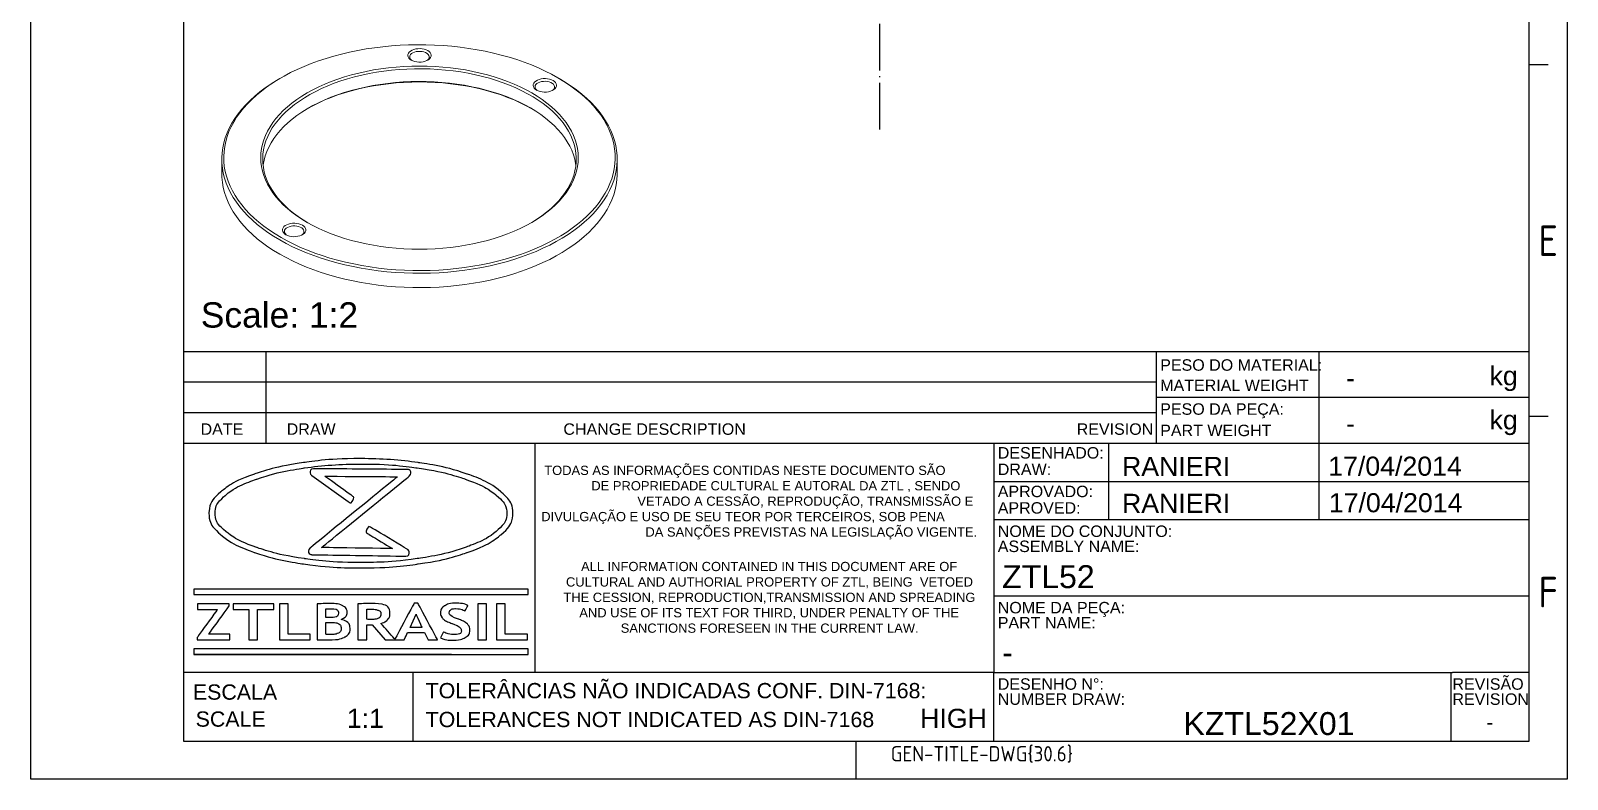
# Model space of a CAD drawing. Header units: millimetres. Extents: x 4337 to 4534, y 1258 to 1534.
# Drawn here: x 4336.6 to 4533.9, y 1258.1 to 1354.3 of the extents above; entities that cross this region are included whole.
import ezdxf
from ezdxf.enums import TextEntityAlignment as Align

# ---------------------------------------------------------------- set-up
doc = ezdxf.new("R2010")
doc.units = ezdxf.units.MM
doc.linetypes.add('ACAD_ISO02W100', pattern=[15, 12, -3])
doc.linetypes.add('ACAD_ISO04W100', pattern=[30, 24, -3, 0, -3])
doc.layers.add('AM_4', color=1, linetype='ACAD_ISO04W100', lineweight=25)
doc.layers.add('AM_8', color=40, linetype='ACAD_ISO02W100', lineweight=35)
doc.layers.add('Camada 1', color=7, linetype='Continuous')
doc.styles.add('ACISOTS', font='isocp.shx', dxfattribs={"height": 1})
doc.styles.get("Standard").update_dxf_attribs({"font": 'arial.ttf'})

msp = doc.modelspace()

# ---------------------------------------------------------------- linework, layer by layer
at = {"color": 135, "lineweight": 25}
for p, q in [((4336.627, 1258.121), (4336.627, 1533.846)), ((4533.853, 1533.846), (4533.853, 1258.121)), ((4531.4, 1349.866), (4528.947, 1349.866)), ((4531.4, 1304.729), (4528.947, 1304.729)), ((4442.599, 1258.121), (4442.599, 1263.027)), ((4533.853, 1258.121), (4336.627, 1258.121))]:
    msp.add_line(p, q, dxfattribs=at)
for p, q in [((4356.251, 1528.94), (4356.251, 1263.027)), ((4528.947, 1263.027), (4528.947, 1528.94)), ((4356.251, 1313.07), (4528.947, 1313.07)), ((4356.251, 1313.07), (4356.251, 1263.027)), ((4356.251, 1313.07), (4481.11, 1313.07)), ((4366.852, 1301.295), (4366.852, 1313.07)), ((4481.11, 1301.295), (4481.11, 1313.07)), ((4501.963, 1313.07), (4501.963, 1307.182)), ((4528.947, 1263.027), (4528.947, 1313.07)), ((4481.11, 1309.145), (4356.251, 1309.145)), ((4481.11, 1307.182), (4528.947, 1307.182)), ((4501.963, 1307.182), (4501.963, 1301.295)), ((4356.251, 1305.22), (4481.11, 1305.22)), ((4356.251, 1301.295), (4460.261, 1301.295)), ((4401.322, 1301.295), (4401.322, 1271.858)), ((4460.261, 1301.295), (4460.261, 1282.652)), ((4460.261, 1301.295), (4528.947, 1301.295)), ((4474.98, 1301.295), (4474.98, 1291.483)), ((4501.963, 1301.295), (4501.963, 1291.483)), ((4460.261, 1296.389), (4528.947, 1296.389)), ((4460.261, 1291.483), (4528.947, 1291.483)), ((4460.261, 1282.652), (4460.261, 1271.858)), ((4460.261, 1281.67), (4528.947, 1281.67)), ((4460.261, 1271.858), (4356.251, 1271.858)), ((4385.688, 1271.858), (4385.688, 1263.027)), ((4460.261, 1263.027), (4460.261, 1271.858)), ((4460.261, 1271.858), (4519.135, 1271.858)), ((4518.893, 1271.858), (4518.893, 1263.027)), ((4528.947, 1271.858), (4519.135, 1271.858)), ((4356.251, 1263.027), (4528.947, 1263.027)), ((4356.251, 1263.027), (4528.947, 1263.027))]:
    msp.add_line(p, q)
at = {"color": 7, "linetype": 'Continuous', "lineweight": 15}
for p, q in [((4368.757, 1348.22), (4368.58, 1348.118)), ((4404.471, 1348.118), (4404.295, 1348.22)), ((4361.151, 1337.761), (4361.151, 1335.924)), ((4411.901, 1335.924), (4411.901, 1337.761))]:
    msp.add_line(p, q, dxfattribs=at)
at = {"color": 7, "linetype": 'Continuous', "lineweight": 15, "flags": 128}
for points in [[(4368.76, 1327.709), (4369.563, 1327.265), (4370.399, 1326.843), (4371.267, 1326.442), (4372.165, 1326.064), (4373.091, 1325.708), (4374.043, 1325.377), (4375.02, 1325.071), (4376.019, 1324.79), (4377.039, 1324.534), (4378.078, 1324.305), (4379.133, 1324.103), (4380.202, 1323.928), (4381.284, 1323.78), (4382.376, 1323.66), (4383.476, 1323.568), (4384.582, 1323.504), (4385.692, 1323.469), (4386.804, 1323.462), (4387.915, 1323.483), (4389.023, 1323.533), (4390.126, 1323.611), (4391.223, 1323.717), (4392.31, 1323.85), (4393.386, 1324.012), (4394.448, 1324.201), (4395.495, 1324.417), (4396.524, 1324.659), (4397.534, 1324.927), (4398.522, 1325.221), (4399.487, 1325.54), (4400.427, 1325.883), (4401.339, 1326.25), (4402.222, 1326.64), (4403.074, 1327.051), (4403.894, 1327.485), (4404.68, 1327.938), (4405.431, 1328.412), (4406.144, 1328.904), (4406.82, 1329.414), (4407.455, 1329.94), (4408.049, 1330.483), (4408.602, 1331.04), (4409.111, 1331.61), (4409.575, 1332.193), (4409.995, 1332.787), (4410.369, 1333.392), (4410.696, 1334.005), (4410.976, 1334.626), (4411.208, 1335.254), (4411.391, 1335.887), (4411.526, 1336.524), (4411.612, 1337.163), (4411.649, 1337.805), (4411.637, 1338.446), (4411.575, 1339.087), (4411.465, 1339.726), (4411.306, 1340.361), (4411.098, 1340.991), (4410.842, 1341.616), (4410.538, 1342.233), (4410.188, 1342.842), (4409.791, 1343.442), (4409.349, 1344.03), (4408.862, 1344.607), (4408.331, 1345.171), (4407.757, 1345.721), (4407.142, 1346.255), (4406.487, 1346.774), (4405.792, 1347.275), (4405.06, 1347.758), (4404.292, 1348.221), (4403.488, 1348.665), (4402.652, 1349.088), (4401.784, 1349.489), (4400.886, 1349.867), (4399.96, 1350.222), (4399.008, 1350.553), (4398.031, 1350.859), (4397.032, 1351.141), (4396.012, 1351.396), (4394.974, 1351.625), (4393.919, 1351.827), (4392.849, 1352.003), (4391.768, 1352.15), (4390.676, 1352.27), (4389.575, 1352.362), (4388.469, 1352.426), (4387.359, 1352.462), (4386.248, 1352.469), (4385.137, 1352.447), (4384.028, 1352.398), (4382.925, 1352.32), (4381.829, 1352.214), (4380.741, 1352.08), (4379.666, 1351.918), (4378.603, 1351.73), (4377.556, 1351.514), (4376.527, 1351.272), (4375.517, 1351.003), (4374.529, 1350.709), (4373.564, 1350.391), (4372.625, 1350.047), (4371.713, 1349.681), (4370.829, 1349.291), (4369.977, 1348.879), (4369.157, 1348.446), (4368.371, 1347.992), (4367.62, 1347.519), (4366.907, 1347.026), (4366.232, 1346.517), (4365.596, 1345.99), (4365.002, 1345.448), (4364.45, 1344.891), (4363.941, 1344.32), (4363.476, 1343.737), (4363.056, 1343.143), (4362.682, 1342.539), (4362.355, 1341.925), (4362.076, 1341.304), (4361.844, 1340.677), (4361.66, 1340.044), (4361.525, 1339.407), (4361.439, 1338.767), (4361.402, 1338.126), (4361.415, 1337.484), (4361.476, 1336.843), (4361.586, 1336.205), (4361.746, 1335.57), (4361.954, 1334.939), (4362.209, 1334.315), (4362.513, 1333.697), (4362.864, 1333.088), (4363.26, 1332.489), (4363.703, 1331.9), (4364.19, 1331.323), (4364.721, 1330.759), (4365.294, 1330.21), (4365.909, 1329.675), (4366.565, 1329.157), (4367.259, 1328.656), (4367.991, 1328.173), (4368.76, 1327.709)], [(4385.465, 1350.486), (4385.288, 1350.609), (4385.153, 1350.749), (4385.066, 1350.9), (4385.027, 1351.059), (4385.04, 1351.218), (4385.103, 1351.374), (4385.215, 1351.52), (4385.372, 1351.652), (4385.567, 1351.765), (4385.796, 1351.855), (4386.049, 1351.92), (4386.318, 1351.956), (4386.595, 1351.964), (4386.869, 1351.941), (4387.132, 1351.891), (4387.373, 1351.813), (4387.586, 1351.711), (4387.763, 1351.588), (4387.898, 1351.448), (4387.986, 1351.297), (4388.024, 1351.138), (4388.011, 1350.979), (4387.948, 1350.823), (4387.836, 1350.677), (4387.68, 1350.545), (4387.484, 1350.432), (4387.256, 1350.342), (4387.002, 1350.277), (4386.733, 1350.241), (4386.456, 1350.233), (4386.182, 1350.256), (4385.92, 1350.306), (4385.678, 1350.384), (4385.465, 1350.486)], [(4387.49, 1350.435), (4387.603, 1350.528), (4387.708, 1350.661), (4387.766, 1350.803), (4387.772, 1350.949), (4387.727, 1351.093), (4387.634, 1351.228), (4387.494, 1351.35), (4387.316, 1351.454), (4387.104, 1351.534), (4386.87, 1351.588), (4386.621, 1351.614), (4386.368, 1351.61), (4386.121, 1351.577), (4385.892, 1351.516), (4385.688, 1351.43), (4385.518, 1351.321), (4385.39, 1351.196), (4385.308, 1351.057), (4385.276, 1350.913), (4385.295, 1350.767), (4385.365, 1350.627), (4385.482, 1350.497), (4385.561, 1350.435)], [(4372.118, 1329.648), (4371.429, 1330.066), (4370.776, 1330.503), (4370.16, 1330.958), (4369.584, 1331.43), (4369.049, 1331.918), (4368.557, 1332.421), (4368.107, 1332.936), (4367.702, 1333.464), (4367.342, 1334.003), (4367.028, 1334.551), (4366.761, 1335.107), (4366.542, 1335.671), (4366.371, 1336.239), (4366.249, 1336.812), (4366.175, 1337.388), (4366.151, 1337.965), (4366.175, 1338.542), (4366.249, 1339.118), (4366.371, 1339.691), (4366.542, 1340.26), (4366.761, 1340.823), (4367.028, 1341.38), (4367.342, 1341.928), (4367.702, 1342.466), (4368.107, 1342.994), (4368.557, 1343.51), (4369.049, 1344.012), (4369.584, 1344.5), (4370.16, 1344.972), (4370.776, 1345.427), (4371.429, 1345.864), (4372.118, 1346.282), (4372.843, 1346.68), (4373.6, 1347.058), (4374.388, 1347.413), (4375.206, 1347.745), (4376.051, 1348.054), (4376.921, 1348.339), (4377.814, 1348.598), (4378.728, 1348.832), (4379.662, 1349.04), (4380.611, 1349.221), (4381.575, 1349.375), (4382.551, 1349.501), (4383.536, 1349.6), (4384.529, 1349.671), (4385.526, 1349.713), (4386.526, 1349.727), (4387.525, 1349.713), (4388.523, 1349.671), (4389.515, 1349.6), (4390.501, 1349.501), (4391.476, 1349.375), (4392.44, 1349.221), (4393.39, 1349.04), (4394.323, 1348.832), (4395.237, 1348.598), (4396.13, 1348.339), (4397.001, 1348.054), (4397.845, 1347.745), (4398.663, 1347.413), (4399.451, 1347.058), (4400.209, 1346.68), (4400.933, 1346.282), (4401.623, 1345.864), (4402.276, 1345.427), (4402.891, 1344.972), (4403.467, 1344.5), (4404.002, 1344.012), (4404.495, 1343.51), (4404.944, 1342.994), (4405.35, 1342.466), (4405.71, 1341.928), (4406.023, 1341.38), (4406.29, 1340.823), (4406.509, 1340.26), (4406.68, 1339.691), (4406.803, 1339.118), (4406.876, 1338.542), (4406.901, 1337.965), (4406.876, 1337.388), (4406.803, 1336.812), (4406.68, 1336.239), (4406.509, 1335.671), (4406.29, 1335.107), (4406.023, 1334.551), (4405.71, 1334.003), (4405.35, 1333.464), (4404.944, 1332.936), (4404.495, 1332.421), (4404.002, 1331.918), (4403.467, 1331.43), (4402.891, 1330.958), (4402.276, 1330.503), (4401.623, 1330.066), (4400.933, 1329.648), (4400.209, 1329.25), (4399.451, 1328.873), (4398.663, 1328.518), (4397.845, 1328.185), (4397.001, 1327.876), (4396.13, 1327.592), (4395.237, 1327.332), (4394.323, 1327.098), (4393.39, 1326.891), (4392.44, 1326.709), (4391.476, 1326.555), (4390.501, 1326.429), (4389.515, 1326.33), (4388.523, 1326.26), (4387.525, 1326.217), (4386.526, 1326.203), (4385.526, 1326.217), (4384.529, 1326.26), (4383.536, 1326.33), (4382.551, 1326.429), (4381.575, 1326.555), (4380.611, 1326.709), (4379.662, 1326.891), (4378.728, 1327.098), (4377.814, 1327.332), (4376.921, 1327.592), (4376.051, 1327.876), (4375.206, 1328.185), (4374.388, 1328.518), (4373.6, 1328.873), (4372.843, 1329.25), (4372.118, 1329.648)], [(4400.846, 1329.598), (4400.931, 1329.648), (4401.608, 1330.069), (4402.249, 1330.509), (4402.851, 1330.967), (4403.413, 1331.442), (4403.934, 1331.931), (4404.412, 1332.436), (4404.846, 1332.953), (4405.236, 1333.482), (4405.579, 1334.021), (4405.876, 1334.569), (4406.126, 1335.126), (4406.328, 1335.689), (4406.481, 1336.257), (4406.586, 1336.828), (4406.641, 1337.402), (4406.647, 1337.977), (4406.604, 1338.551), (4406.512, 1339.123), (4406.371, 1339.692), (4406.181, 1340.256), (4405.943, 1340.814), (4405.658, 1341.365), (4405.326, 1341.907), (4404.948, 1342.438), (4404.524, 1342.959), (4404.057, 1343.466), (4403.547, 1343.96), (4402.995, 1344.438), (4402.403, 1344.9), (4401.772, 1345.344), (4401.104, 1345.77), (4400.4, 1346.177), (4399.662, 1346.563), (4398.892, 1346.927), (4398.092, 1347.269), (4397.263, 1347.587), (4396.408, 1347.882), (4395.529, 1348.152), (4394.628, 1348.396), (4393.707, 1348.614), (4392.768, 1348.806), (4391.815, 1348.971), (4390.848, 1349.108), (4389.87, 1349.217), (4388.885, 1349.299), (4387.894, 1349.352), (4386.899, 1349.377), (4385.903, 1349.373), (4384.909, 1349.341), (4383.919, 1349.281), (4382.936, 1349.193), (4381.961, 1349.076), (4380.997, 1348.932), (4380.047, 1348.761), (4379.113, 1348.562), (4378.196, 1348.337), (4377.301, 1348.086), (4376.427, 1347.81), (4375.579, 1347.51), (4374.757, 1347.185), (4373.964, 1346.838), (4373.202, 1346.468), (4372.472, 1346.077), (4371.777, 1345.666), (4371.118, 1345.235), (4370.497, 1344.786), (4369.914, 1344.32), (4369.373, 1343.838), (4368.873, 1343.34), (4368.417, 1342.83), (4368.005, 1342.306), (4367.638, 1341.772), (4367.318, 1341.228), (4367.044, 1340.675), (4366.818, 1340.116), (4366.641, 1339.55), (4366.512, 1338.98), (4366.432, 1338.407), (4366.401, 1337.833), (4366.42, 1337.258), (4366.487, 1336.685), (4366.604, 1336.114), (4366.769, 1335.547), (4366.983, 1334.986), (4367.245, 1334.432), (4367.554, 1333.885), (4367.909, 1333.348), (4368.31, 1332.822), (4368.755, 1332.308), (4369.244, 1331.808), (4369.775, 1331.321), (4370.347, 1330.851), (4370.959, 1330.398), (4371.609, 1329.962), (4372.205, 1329.598)], [(4368.583, 1327.403), (4367.807, 1327.871), (4367.067, 1328.359), (4366.366, 1328.865), (4365.704, 1329.388), (4365.083, 1329.928), (4364.504, 1330.484), (4363.968, 1331.053), (4363.476, 1331.636), (4363.029, 1332.23), (4362.628, 1332.836), (4362.274, 1333.451), (4361.968, 1334.074), (4361.709, 1334.705), (4361.499, 1335.342), (4361.338, 1335.983), (4361.227, 1336.628), (4361.165, 1337.275), (4361.152, 1337.923), (4361.189, 1338.571), (4361.276, 1339.217), (4361.413, 1339.86), (4361.598, 1340.5), (4361.832, 1341.133), (4362.115, 1341.761), (4362.445, 1342.38), (4362.823, 1342.991), (4363.247, 1343.591), (4363.716, 1344.179), (4364.23, 1344.756), (4364.788, 1345.318), (4365.388, 1345.866), (4366.03, 1346.398), (4366.712, 1346.912), (4367.432, 1347.409), (4368.19, 1347.888), (4368.58, 1348.118)], [(4366.45, 1336.945), (4366.466, 1337.061), (4366.57, 1337.633), (4366.723, 1338.2), (4366.925, 1338.763), (4367.175, 1339.32), (4367.472, 1339.868), (4367.816, 1340.408), (4368.205, 1340.936), (4368.64, 1341.454), (4369.118, 1341.958), (4369.638, 1342.448), (4370.2, 1342.922), (4370.802, 1343.38), (4371.443, 1343.82), (4372.12, 1344.241), (4372.833, 1344.642), (4373.579, 1345.023), (4374.357, 1345.381), (4375.164, 1345.718), (4376, 1346.03), (4376.861, 1346.319), (4377.746, 1346.582), (4378.652, 1346.82), (4379.578, 1347.032), (4380.52, 1347.217), (4381.477, 1347.374), (4382.447, 1347.505), (4383.427, 1347.607), (4384.414, 1347.682), (4385.406, 1347.728), (4386.401, 1347.746), (4387.397, 1347.735), (4388.39, 1347.696), (4389.379, 1347.629), (4390.36, 1347.533), (4391.333, 1347.41), (4392.293, 1347.259), (4393.24, 1347.08), (4394.17, 1346.875), (4395.081, 1346.644), (4395.971, 1346.387), (4396.839, 1346.105), (4397.681, 1345.798), (4398.495, 1345.468), (4399.281, 1345.114), (4400.035, 1344.739), (4400.756, 1344.343)], [(4404.471, 1348.118), (4405.245, 1347.651), (4405.984, 1347.163), (4406.685, 1346.657), (4407.347, 1346.134), (4407.969, 1345.594), (4408.548, 1345.039), (4409.084, 1344.469), (4409.576, 1343.887), (4410.022, 1343.292), (4410.423, 1342.687), (4410.777, 1342.071), (4411.084, 1341.448), (4411.342, 1340.817), (4411.552, 1340.181), (4411.713, 1339.539), (4411.825, 1338.894), (4411.887, 1338.247), (4411.899, 1337.599), (4411.862, 1336.951), (4411.775, 1336.305), (4411.639, 1335.662), (4411.453, 1335.023), (4411.219, 1334.389), (4410.937, 1333.761), (4410.606, 1333.142), (4410.229, 1332.532), (4409.805, 1331.931), (4409.335, 1331.343), (4408.821, 1330.767), (4408.263, 1330.204), (4407.663, 1329.656), (4407.021, 1329.125), (4406.34, 1328.61), (4405.619, 1328.113), (4404.861, 1327.635), (4404.067, 1327.176), (4403.239, 1326.739), (4402.378, 1326.323), (4401.486, 1325.929), (4400.565, 1325.559), (4399.616, 1325.212), (4398.642, 1324.89), (4397.644, 1324.593), (4396.624, 1324.322), (4395.584, 1324.078), (4394.527, 1323.86), (4393.454, 1323.669), (4392.367, 1323.506), (4391.269, 1323.371), (4390.162, 1323.264), (4389.048, 1323.185), (4387.928, 1323.135), (4386.806, 1323.113), (4385.684, 1323.12), (4384.563, 1323.156), (4383.446, 1323.221), (4382.335, 1323.314), (4381.232, 1323.435), (4380.139, 1323.584), (4379.059, 1323.761), (4377.994, 1323.965), (4376.945, 1324.197), (4375.915, 1324.455), (4374.906, 1324.739), (4373.919, 1325.048), (4372.958, 1325.382), (4372.022, 1325.741), (4371.115, 1326.123), (4370.239, 1326.528), (4369.394, 1326.955), (4368.583, 1327.403)], [(4400.846, 1344.291), (4400.209, 1344.639), (4399.451, 1345.016), (4398.663, 1345.371), (4397.845, 1345.704), (4397.001, 1346.013), (4396.13, 1346.297), (4395.237, 1346.557), (4394.323, 1346.791), (4393.39, 1346.999), (4392.44, 1347.18), (4391.476, 1347.334), (4390.501, 1347.46), (4389.515, 1347.559), (4388.523, 1347.629), (4387.525, 1347.672), (4386.526, 1347.686), (4385.526, 1347.672), (4384.529, 1347.629), (4383.536, 1347.559), (4382.551, 1347.46), (4381.575, 1347.334), (4380.611, 1347.18), (4379.662, 1346.999), (4378.728, 1346.791), (4377.814, 1346.557), (4376.921, 1346.297), (4376.051, 1346.013), (4375.206, 1345.704), (4374.388, 1345.371), (4373.6, 1345.016), (4372.843, 1344.639), (4372.205, 1344.291)], [(4401.552, 1346.64), (4401.375, 1346.762), (4401.24, 1346.902), (4401.152, 1347.054), (4401.114, 1347.212), (4401.127, 1347.371), (4401.19, 1347.527), (4401.302, 1347.673), (4401.458, 1347.805), (4401.654, 1347.918), (4401.882, 1348.008), (4402.136, 1348.073), (4402.405, 1348.109), (4402.682, 1348.117), (4402.956, 1348.095), (4403.218, 1348.044), (4403.46, 1347.966), (4403.673, 1347.864), (4403.85, 1347.741), (4403.985, 1347.602), (4404.073, 1347.45), (4404.111, 1347.292), (4404.098, 1347.132), (4404.035, 1346.977), (4403.923, 1346.83), (4403.766, 1346.699), (4403.571, 1346.586), (4403.342, 1346.495), (4403.089, 1346.431), (4402.82, 1346.394), (4402.543, 1346.387), (4402.269, 1346.409), (4402.006, 1346.46), (4401.765, 1346.537), (4401.552, 1346.64)], [(4403.577, 1346.589), (4403.69, 1346.682), (4403.795, 1346.814), (4403.852, 1346.957), (4403.859, 1347.103), (4403.814, 1347.246), (4403.72, 1347.382), (4403.581, 1347.504), (4403.402, 1347.607), (4403.191, 1347.687), (4402.956, 1347.741), (4402.707, 1347.767), (4402.454, 1347.764), (4402.208, 1347.731), (4401.978, 1347.67), (4401.774, 1347.583), (4401.605, 1347.475), (4401.477, 1347.349), (4401.395, 1347.211), (4401.363, 1347.066), (4401.382, 1346.92), (4401.452, 1346.78), (4401.569, 1346.651), (4401.648, 1346.589)], [(4400.756, 1344.343), (4401.443, 1343.927), (4402.092, 1343.491), (4402.704, 1343.038), (4403.276, 1342.568), (4403.807, 1342.082), (4404.296, 1341.581), (4404.742, 1341.067), (4405.142, 1340.541), (4405.498, 1340.004), (4405.807, 1339.458), (4406.068, 1338.903), (4406.282, 1338.342), (4406.447, 1337.775), (4406.564, 1337.204), (4406.601, 1336.945)], [(4411.901, 1335.924), (4411.899, 1335.762), (4411.862, 1335.114), (4411.775, 1334.468), (4411.639, 1333.825), (4411.453, 1333.185), (4411.219, 1332.551), (4410.937, 1331.924), (4410.606, 1331.305), (4410.229, 1330.694), (4409.805, 1330.094), (4409.335, 1329.506), (4408.821, 1328.929), (4408.263, 1328.367), (4407.663, 1327.819), (4407.021, 1327.287), (4406.34, 1326.772), (4405.619, 1326.275), (4404.861, 1325.797), (4404.067, 1325.339), (4403.239, 1324.902), (4402.378, 1324.486), (4401.486, 1324.092), (4400.565, 1323.721), (4399.616, 1323.375), (4398.642, 1323.053), (4397.644, 1322.756), (4396.624, 1322.485), (4395.584, 1322.24), (4394.527, 1322.022), (4393.454, 1321.832), (4392.367, 1321.669), (4391.269, 1321.533), (4390.162, 1321.426), (4389.048, 1321.348), (4387.928, 1321.298), (4386.806, 1321.276), (4385.684, 1321.283), (4384.563, 1321.319), (4383.446, 1321.383), (4382.335, 1321.476), (4381.232, 1321.598), (4380.139, 1321.747), (4379.059, 1321.924), (4377.994, 1322.128), (4376.945, 1322.359), (4375.915, 1322.617), (4374.906, 1322.901), (4373.919, 1323.211), (4372.958, 1323.545), (4372.022, 1323.904), (4371.115, 1324.286), (4370.239, 1324.691), (4369.394, 1325.118), (4368.583, 1325.566), (4367.807, 1326.034), (4367.067, 1326.522), (4366.366, 1327.028), (4365.704, 1327.551), (4365.083, 1328.091), (4364.504, 1328.646), (4363.968, 1329.216), (4363.476, 1329.798), (4363.029, 1330.393), (4362.628, 1330.998), (4362.274, 1331.613), (4361.968, 1332.237), (4361.709, 1332.868), (4361.499, 1333.504), (4361.338, 1334.146), (4361.227, 1334.791), (4361.165, 1335.438), (4361.151, 1335.924)], [(4369.378, 1328.066), (4369.201, 1328.189), (4369.067, 1328.329), (4368.979, 1328.48), (4368.941, 1328.639), (4368.953, 1328.798), (4369.017, 1328.954), (4369.129, 1329.1), (4369.285, 1329.232), (4369.481, 1329.345), (4369.709, 1329.435), (4369.962, 1329.5), (4370.232, 1329.536), (4370.508, 1329.544), (4370.782, 1329.521), (4371.045, 1329.471), (4371.287, 1329.393), (4371.5, 1329.291), (4371.676, 1329.168), (4371.811, 1329.028), (4371.899, 1328.877), (4371.937, 1328.719), (4371.925, 1328.559), (4371.861, 1328.403), (4371.749, 1328.257), (4371.593, 1328.125), (4371.397, 1328.012), (4371.169, 1327.922), (4370.916, 1327.858), (4370.646, 1327.821), (4370.37, 1327.814), (4370.096, 1327.836), (4369.833, 1327.886), (4369.591, 1327.964), (4369.378, 1328.066)], [(4371.403, 1328.015), (4371.516, 1328.108), (4371.622, 1328.241), (4371.679, 1328.383), (4371.685, 1328.529), (4371.641, 1328.673), (4371.547, 1328.809), (4371.408, 1328.93), (4371.229, 1329.034), (4371.018, 1329.114), (4370.783, 1329.168), (4370.534, 1329.194), (4370.281, 1329.19), (4370.035, 1329.157), (4369.805, 1329.096), (4369.601, 1329.01), (4369.431, 1328.902), (4369.303, 1328.776), (4369.221, 1328.638), (4369.189, 1328.493), (4369.209, 1328.347), (4369.278, 1328.207), (4369.395, 1328.077), (4369.475, 1328.015)]]:
    msp.add_lwpolyline(points, dxfattribs=at)
at = {"layer": 'AM_4', "ltscale": 0.25}
msp.add_line((4445.633, 1341.565), (4445.633, 1507.039), dxfattribs=at)
at = {"layer": 'AM_8', "color": 0, "linetype": 'Continuous'}
msp.add_line((4357.551, 1274.154), (4390.623, 1274.154), dxfattribs=at)
at = {"layer": 'Camada 1'}
for points, knots in [([(4379.008, 1299.307), (4381.612, 1299.307), (4384.101, 1299.125), (4386.375, 1298.795), (4386.375, 1298.795), (4388.738, 1298.452), (4390.869, 1297.949), (4392.657, 1297.325), (4392.657, 1297.325), (4394.492, 1296.684), (4395.973, 1295.911), (4396.985, 1295.046), (4396.985, 1295.046), (4397.97, 1294.204), (4398.515, 1293.273), (4398.515, 1292.288), (4398.515, 1292.288), (4398.515, 1291.303), (4397.97, 1290.371), (4396.985, 1289.529), (4396.985, 1289.529), (4395.973, 1288.664), (4394.492, 1287.891), (4392.657, 1287.251), (4392.657, 1287.251), (4390.869, 1286.627), (4388.738, 1286.123), (4386.375, 1285.78), (4386.375, 1285.78), (4384.101, 1285.45), (4381.612, 1285.268), (4379.008, 1285.268), (4379.008, 1285.268), (4376.403, 1285.268), (4373.914, 1285.45), (4371.64, 1285.78), (4371.64, 1285.78), (4369.277, 1286.123), (4367.146, 1286.627), (4365.358, 1287.251), (4365.358, 1287.251), (4363.523, 1287.891), (4362.043, 1288.664), (4361.03, 1289.529), (4361.03, 1289.529), (4360.045, 1290.371), (4359.5, 1291.303), (4359.5, 1292.288), (4359.5, 1292.288), (4359.5, 1293.273), (4360.045, 1294.204), (4361.03, 1295.046), (4361.03, 1295.046), (4362.043, 1295.911), (4363.523, 1296.684), (4365.358, 1297.325), (4365.358, 1297.325), (4367.146, 1297.949), (4369.277, 1298.452), (4371.64, 1298.795), (4371.64, 1298.795), (4373.914, 1299.125), (4376.403, 1299.307), (4379.008, 1299.307)], [0, 0, 0, 0, 0.0588235, 0.0588235, 0.0588235, 0.0882353, 0.1176471, 0.1176471, 0.1176471, 0.1470588, 0.1764706, 0.1764706, 0.1764706, 0.2058824, 0.2352941, 0.2352941, 0.2352941, 0.2647059, 0.2941176, 0.2941176, 0.2941176, 0.3235294, 0.3529412, 0.3529412, 0.3529412, 0.3823529, 0.4117647, 0.4117647, 0.4117647, 0.4411765, 0.4705882, 0.4705882, 0.4705882, 0.5, 0.5294118, 0.5294118, 0.5294118, 0.5588235, 0.5882353, 0.5882353, 0.5882353, 0.6176471, 0.6470588, 0.6470588, 0.6470588, 0.6764706, 0.7058824, 0.7058824, 0.7058824, 0.7352941, 0.7647059, 0.7647059, 0.7647059, 0.7941176, 0.8235294, 0.8235294, 0.8235294, 0.8529412, 0.8823529, 0.8823529, 0.8823529, 0.9411765, 1, 1, 1, 1]), ([(4379.008, 1298.615), (4376.449, 1298.615), (4374.007, 1298.437), (4371.781, 1298.114), (4371.781, 1298.114), (4369.467, 1297.779), (4367.385, 1297.289), (4365.643, 1296.681), (4365.643, 1296.681), (4363.948, 1296.089), (4362.582, 1295.391), (4361.652, 1294.623), (4361.652, 1294.623), (4360.769, 1293.894), (4360.281, 1293.105), (4360.281, 1292.288), (4360.281, 1292.288), (4360.281, 1291.471), (4360.769, 1290.681), (4361.652, 1289.953), (4361.652, 1289.953), (4362.582, 1289.185), (4363.948, 1288.486), (4365.643, 1287.894), (4365.643, 1287.894), (4367.385, 1287.286), (4369.467, 1286.796), (4371.781, 1286.461), (4371.781, 1286.461), (4374.007, 1286.138), (4376.449, 1285.96), (4379.008, 1285.96), (4379.008, 1285.96), (4381.567, 1285.96), (4384.008, 1286.138), (4386.235, 1286.461), (4386.235, 1286.461), (4388.548, 1286.796), (4390.63, 1287.286), (4392.372, 1287.894), (4392.372, 1287.894), (4394.067, 1288.486), (4395.433, 1289.185), (4396.363, 1289.953), (4396.363, 1289.953), (4397.246, 1290.681), (4397.734, 1291.471), (4397.734, 1292.288), (4397.734, 1292.288), (4397.734, 1293.105), (4397.246, 1293.894), (4396.363, 1294.623), (4396.363, 1294.623), (4395.433, 1295.391), (4394.067, 1296.089), (4392.372, 1296.681), (4392.372, 1296.681), (4390.63, 1297.289), (4388.548, 1297.779), (4386.234, 1298.114), (4386.234, 1298.114), (4384.008, 1298.437), (4381.566, 1298.615), (4379.008, 1298.615)], [0, 0, 0, 0, 0.0588235, 0.0588235, 0.0588235, 0.0882353, 0.1176471, 0.1176471, 0.1176471, 0.1470588, 0.1764706, 0.1764706, 0.1764706, 0.2058824, 0.2352941, 0.2352941, 0.2352941, 0.2647059, 0.2941176, 0.2941176, 0.2941176, 0.3235294, 0.3529412, 0.3529412, 0.3529412, 0.3823529, 0.4117647, 0.4117647, 0.4117647, 0.4411765, 0.4705882, 0.4705882, 0.4705882, 0.5, 0.5294118, 0.5294118, 0.5294118, 0.5588235, 0.5882353, 0.5882353, 0.5882353, 0.6176471, 0.6470588, 0.6470588, 0.6470588, 0.6764706, 0.7058824, 0.7058824, 0.7058824, 0.7352941, 0.7647059, 0.7647059, 0.7647059, 0.7941176, 0.8235294, 0.8235294, 0.8235294, 0.8529412, 0.8823529, 0.8823529, 0.8823529, 0.9411765, 1, 1, 1, 1]), ([(4377.385, 1293.782), (4377.385, 1293.782), (4372.712, 1297.131), (4372.712, 1297.131), (4372.712, 1297.131), (4372.364, 1297.381), (4372.505, 1298.013), (4372.915, 1298.01), (4372.915, 1298.01), (4372.915, 1298.01), (4384.985, 1297.913), (4384.985, 1297.913), (4384.985, 1297.913), (4385.381, 1297.91), (4385.528, 1297.312), (4385.205, 1297.049), (4385.205, 1297.049), (4385.205, 1297.049), (4373.968, 1287.894), (4373.968, 1287.894), (4373.968, 1287.894), (4373.968, 1287.894), (4383.075, 1287.748), (4383.075, 1287.748), (4383.075, 1287.748), (4383.075, 1287.748), (4380.012, 1289.593), (4380.012, 1289.593), (4380.012, 1289.593), (4379.811, 1289.715), (4379.609, 1289.836), (4379.785, 1290.257), (4379.785, 1290.257), (4379.96, 1290.678), (4380.162, 1290.557), (4380.363, 1290.435), (4380.363, 1290.435), (4380.363, 1290.435), (4384.955, 1287.669), (4384.955, 1287.669), (4384.955, 1287.669), (4385.331, 1287.442), (4385.198, 1286.768), (4384.775, 1286.775), (4384.775, 1286.775), (4384.775, 1286.775), (4372.706, 1286.969), (4372.706, 1286.969), (4372.706, 1286.969), (4372.31, 1286.975), (4372.166, 1287.57), (4372.488, 1287.833), (4372.488, 1287.833), (4372.488, 1287.833), (4383.713, 1296.978), (4383.713, 1296.978), (4383.713, 1296.978), (4383.713, 1296.978), (4374.358, 1297.053), (4374.358, 1297.053), (4374.358, 1297.053), (4374.358, 1297.053), (4377.789, 1294.595), (4377.789, 1294.595), (4377.789, 1294.595), (4377.98, 1294.458), (4378.171, 1294.321), (4377.969, 1293.914), (4377.969, 1293.914), (4377.767, 1293.508), (4377.576, 1293.645), (4377.385, 1293.782)], [0, 0, 0, 0, 0.0526316, 0.0526316, 0.0526316, 0.0789474, 0.1052632, 0.1052632, 0.1052632, 0.1315789, 0.1578947, 0.1578947, 0.1578947, 0.1842105, 0.2105263, 0.2105263, 0.2105263, 0.2368421, 0.2631579, 0.2631579, 0.2631579, 0.2894737, 0.3157895, 0.3157895, 0.3157895, 0.3421053, 0.3684211, 0.3684211, 0.3684211, 0.3947368, 0.4210526, 0.4210526, 0.4210526, 0.4473684, 0.4736842, 0.4736842, 0.4736842, 0.5, 0.5263158, 0.5263158, 0.5263158, 0.5526316, 0.5789474, 0.5789474, 0.5789474, 0.6052632, 0.6315789, 0.6315789, 0.6315789, 0.6578947, 0.6842105, 0.6842105, 0.6842105, 0.7105263, 0.7368421, 0.7368421, 0.7368421, 0.7631579, 0.7894737, 0.7894737, 0.7894737, 0.8157895, 0.8421053, 0.8421053, 0.8421053, 0.8684211, 0.8947368, 0.8947368, 0.8947368, 0.9473684, 1, 1, 1, 1]), ([(4357.635, 1282.559), (4357.635, 1282.559), (4400.381, 1282.559), (4400.381, 1282.559), (4400.381, 1282.559), (4400.381, 1282.559), (4400.465, 1282.559), (4400.465, 1282.559), (4400.465, 1282.559), (4400.465, 1282.559), (4400.465, 1282.475), (4400.465, 1282.475), (4400.465, 1282.475), (4400.465, 1282.475), (4400.465, 1281.919), (4400.465, 1281.919), (4400.465, 1281.919), (4400.465, 1281.919), (4400.465, 1281.835), (4400.465, 1281.835), (4400.465, 1281.835), (4400.465, 1281.835), (4400.381, 1281.835), (4400.381, 1281.835), (4400.381, 1281.835), (4400.381, 1281.835), (4357.635, 1281.835), (4357.635, 1281.835), (4357.635, 1281.835), (4357.635, 1281.835), (4357.551, 1281.835), (4357.551, 1281.835), (4357.551, 1281.835), (4357.551, 1281.835), (4357.551, 1281.919), (4357.551, 1281.919), (4357.551, 1281.919), (4357.551, 1281.919), (4357.551, 1282.475), (4357.551, 1282.475), (4357.551, 1282.475), (4357.551, 1282.475), (4357.551, 1282.559), (4357.551, 1282.559), (4357.551, 1282.559), (4357.551, 1282.559), (4357.635, 1282.559), (4357.635, 1282.559)], [0, 0, 0, 0, 0.0769231, 0.0769231, 0.0769231, 0.1153846, 0.1538462, 0.1538462, 0.1538462, 0.1923077, 0.2307692, 0.2307692, 0.2307692, 0.2692308, 0.3076923, 0.3076923, 0.3076923, 0.3461538, 0.3846154, 0.3846154, 0.3846154, 0.4230769, 0.4615385, 0.4615385, 0.4615385, 0.5, 0.5384615, 0.5384615, 0.5384615, 0.5769231, 0.6153846, 0.6153846, 0.6153846, 0.6538462, 0.6923077, 0.6923077, 0.6923077, 0.7307692, 0.7692308, 0.7692308, 0.7692308, 0.8076923, 0.8461538, 0.8461538, 0.8461538, 0.9230769, 1, 1, 1, 1]), ([(4357.976, 1276.053), (4357.976, 1276.053), (4357.976, 1276.317), (4357.976, 1276.317), (4357.976, 1276.317), (4357.976, 1276.317), (4360.591, 1279.934), (4360.591, 1279.934), (4360.591, 1279.934), (4360.591, 1279.934), (4358.02, 1279.934), (4358.02, 1279.934), (4358.02, 1279.934), (4358.02, 1279.934), (4358.02, 1280.661), (4358.02, 1280.661), (4358.02, 1280.661), (4358.02, 1280.661), (4362.107, 1280.661), (4362.107, 1280.661), (4362.107, 1280.661), (4362.107, 1280.661), (4362.107, 1280.396), (4362.107, 1280.396), (4362.107, 1280.396), (4362.107, 1280.396), (4359.484, 1276.78), (4359.484, 1276.78), (4359.484, 1276.78), (4359.484, 1276.78), (4362.201, 1276.78), (4362.201, 1276.78), (4362.201, 1276.78), (4362.201, 1276.78), (4362.201, 1276.053), (4362.201, 1276.053), (4362.201, 1276.053), (4362.201, 1276.053), (4357.976, 1276.053), (4357.976, 1276.053)], [0, 0, 0, 0, 0.0909091, 0.0909091, 0.0909091, 0.1363636, 0.1818182, 0.1818182, 0.1818182, 0.2272727, 0.2727273, 0.2727273, 0.2727273, 0.3181818, 0.3636364, 0.3636364, 0.3636364, 0.4090909, 0.4545455, 0.4545455, 0.4545455, 0.5, 0.5454545, 0.5454545, 0.5454545, 0.5909091, 0.6363636, 0.6363636, 0.6363636, 0.6818182, 0.7272727, 0.7272727, 0.7272727, 0.7727273, 0.8181818, 0.8181818, 0.8181818, 0.9090909, 1, 1, 1, 1]), ([(4365.736, 1279.934), (4365.736, 1279.934), (4365.736, 1276.053), (4365.736, 1276.053), (4365.736, 1276.053), (4365.736, 1276.053), (4364.623, 1276.053), (4364.623, 1276.053), (4364.623, 1276.053), (4364.623, 1276.053), (4364.623, 1279.934), (4364.623, 1279.934), (4364.623, 1279.934), (4364.623, 1279.934), (4362.629, 1279.934), (4362.629, 1279.934), (4362.629, 1279.934), (4362.629, 1279.934), (4362.629, 1280.661), (4362.629, 1280.661), (4362.629, 1280.661), (4362.629, 1280.661), (4367.819, 1280.661), (4367.819, 1280.661), (4367.819, 1280.661), (4367.819, 1280.661), (4367.819, 1279.934), (4367.819, 1279.934), (4367.819, 1279.934), (4367.819, 1279.934), (4365.736, 1279.934), (4365.736, 1279.934)], [0, 0, 0, 0, 0.1111111, 0.1111111, 0.1111111, 0.1666667, 0.2222222, 0.2222222, 0.2222222, 0.2777778, 0.3333333, 0.3333333, 0.3333333, 0.3888889, 0.4444444, 0.4444444, 0.4444444, 0.5, 0.5555556, 0.5555556, 0.5555556, 0.6111111, 0.6666667, 0.6666667, 0.6666667, 0.7222222, 0.7777778, 0.7777778, 0.7777778, 0.8888889, 1, 1, 1, 1]), ([(4368.546, 1276.053), (4368.546, 1276.053), (4368.546, 1280.661), (4368.546, 1280.661), (4368.546, 1280.661), (4368.546, 1280.661), (4369.659, 1280.661), (4369.659, 1280.661), (4369.659, 1280.661), (4369.659, 1280.661), (4369.659, 1276.78), (4369.659, 1276.78), (4369.659, 1276.78), (4369.659, 1276.78), (4372.493, 1276.78), (4372.493, 1276.78), (4372.493, 1276.78), (4372.493, 1276.78), (4372.493, 1276.053), (4372.493, 1276.053), (4372.493, 1276.053), (4372.493, 1276.053), (4368.546, 1276.053), (4368.546, 1276.053)], [0, 0, 0, 0, 0.1428571, 0.1428571, 0.1428571, 0.2142857, 0.2857143, 0.2857143, 0.2857143, 0.3571429, 0.4285714, 0.4285714, 0.4285714, 0.5, 0.5714286, 0.5714286, 0.5714286, 0.6428571, 0.7142857, 0.7142857, 0.7142857, 0.8571429, 1, 1, 1, 1]), ([(4375.308, 1276.053), (4375.308, 1276.053), (4373.39, 1276.053), (4373.39, 1276.053), (4373.39, 1276.053), (4373.39, 1276.053), (4373.39, 1280.657), (4373.39, 1280.657), (4373.39, 1280.657), (4374.236, 1280.686), (4374.828, 1280.701), (4375.166, 1280.701), (4375.166, 1280.701), (4375.818, 1280.701), (4376.326, 1280.599), (4376.693, 1280.394), (4376.693, 1280.394), (4377.06, 1280.19), (4377.242, 1279.898), (4377.242, 1279.52), (4377.242, 1279.52), (4377.242, 1279.155), (4376.979, 1278.866), (4376.455, 1278.654), (4376.455, 1278.654), (4377.234, 1278.455), (4377.624, 1278.044), (4377.624, 1277.421), (4377.624, 1277.421), (4377.624, 1277.002), (4377.407, 1276.67), (4376.978, 1276.423), (4376.978, 1276.423), (4376.547, 1276.177), (4375.99, 1276.053), (4375.308, 1276.053)], [0, 0, 0, 0, 0.1, 0.1, 0.1, 0.15, 0.2, 0.2, 0.2, 0.25, 0.3, 0.3, 0.3, 0.35, 0.4, 0.4, 0.4, 0.45, 0.5, 0.5, 0.5, 0.55, 0.6, 0.6, 0.6, 0.65, 0.7, 0.7, 0.7, 0.75, 0.8, 0.8, 0.8, 0.9, 1, 1, 1, 1]), ([(4374.503, 1280.004), (4374.503, 1280.004), (4374.503, 1278.899), (4374.503, 1278.899), (4374.503, 1278.899), (4374.674, 1278.892), (4374.854, 1278.887), (4375.042, 1278.887), (4375.042, 1278.887), (4375.767, 1278.887), (4376.129, 1279.087), (4376.129, 1279.487), (4376.129, 1279.487), (4376.129, 1279.842), (4375.801, 1280.019), (4375.142, 1280.019), (4375.142, 1280.019), (4374.968, 1280.019), (4374.755, 1280.013), (4374.503, 1280.004)], [0, 0, 0, 0, 0.1666667, 0.1666667, 0.1666667, 0.25, 0.3333333, 0.3333333, 0.3333333, 0.4166667, 0.5, 0.5, 0.5, 0.5833333, 0.6666667, 0.6666667, 0.6666667, 0.8333333, 1, 1, 1, 1]), ([(4382.142, 1276.053), (4382.142, 1276.053), (4380.469, 1277.956), (4380.469, 1277.956), (4380.469, 1277.956), (4380.301, 1277.958), (4380.066, 1277.965), (4379.762, 1277.978), (4379.762, 1277.978), (4379.762, 1277.978), (4379.762, 1276.053), (4379.762, 1276.053), (4379.762, 1276.053), (4379.762, 1276.053), (4378.607, 1276.053), (4378.607, 1276.053), (4378.607, 1276.053), (4378.607, 1276.053), (4378.607, 1280.661), (4378.607, 1280.661), (4378.607, 1280.661), (4378.669, 1280.661), (4378.91, 1280.668), (4379.331, 1280.684), (4379.331, 1280.684), (4379.75, 1280.7), (4380.088, 1280.708), (4380.345, 1280.708), (4380.345, 1280.708), (4381.937, 1280.708), (4382.733, 1280.255), (4382.733, 1279.349), (4382.733, 1279.349), (4382.733, 1279.076), (4382.622, 1278.828), (4382.403, 1278.604), (4382.403, 1278.604), (4382.184, 1278.38), (4381.907, 1278.222), (4381.573, 1278.129), (4381.573, 1278.129), (4381.573, 1278.129), (4383.426, 1276.053), (4383.426, 1276.053), (4383.426, 1276.053), (4383.426, 1276.053), (4382.142, 1276.053), (4382.142, 1276.053)], [0, 0, 0, 0, 0.0769231, 0.0769231, 0.0769231, 0.1153846, 0.1538462, 0.1538462, 0.1538462, 0.1923077, 0.2307692, 0.2307692, 0.2307692, 0.2692308, 0.3076923, 0.3076923, 0.3076923, 0.3461538, 0.3846154, 0.3846154, 0.3846154, 0.4230769, 0.4615385, 0.4615385, 0.4615385, 0.5, 0.5384615, 0.5384615, 0.5384615, 0.5769231, 0.6153846, 0.6153846, 0.6153846, 0.6538462, 0.6923077, 0.6923077, 0.6923077, 0.7307692, 0.7692308, 0.7692308, 0.7692308, 0.8076923, 0.8461538, 0.8461538, 0.8461538, 0.9230769, 1, 1, 1, 1]), ([(4387.62, 1276.053), (4387.62, 1276.053), (4387.162, 1276.987), (4387.162, 1276.987), (4387.162, 1276.987), (4387.162, 1276.987), (4385.014, 1276.987), (4385.014, 1276.987), (4385.014, 1276.987), (4385.014, 1276.987), (4384.577, 1276.053), (4384.577, 1276.053), (4384.577, 1276.053), (4384.577, 1276.053), (4383.341, 1276.053), (4383.341, 1276.053), (4383.341, 1276.053), (4383.341, 1276.053), (4385.84, 1280.724), (4385.84, 1280.724), (4385.84, 1280.724), (4385.84, 1280.724), (4386.328, 1280.724), (4386.328, 1280.724), (4386.328, 1280.724), (4386.328, 1280.724), (4388.848, 1276.053), (4388.848, 1276.053), (4388.848, 1276.053), (4388.848, 1276.053), (4387.62, 1276.053), (4387.62, 1276.053)], [0, 0, 0, 0, 0.1111111, 0.1111111, 0.1111111, 0.1666667, 0.2222222, 0.2222222, 0.2222222, 0.2777778, 0.3333333, 0.3333333, 0.3333333, 0.3888889, 0.4444444, 0.4444444, 0.4444444, 0.5, 0.5555556, 0.5555556, 0.5555556, 0.6111111, 0.6666667, 0.6666667, 0.6666667, 0.7222222, 0.7777778, 0.7777778, 0.7777778, 0.8888889, 1, 1, 1, 1]), ([(4389.212, 1276.308), (4389.212, 1276.308), (4389.624, 1277.041), (4389.624, 1277.041), (4389.624, 1277.041), (4390.062, 1276.815), (4390.494, 1276.702), (4390.919, 1276.702), (4390.919, 1276.702), (4391.574, 1276.702), (4391.9, 1276.869), (4391.9, 1277.204), (4391.9, 1277.204), (4391.9, 1277.362), (4391.822, 1277.511), (4391.669, 1277.654), (4391.669, 1277.654), (4391.516, 1277.797), (4391.197, 1277.957), (4390.716, 1278.134), (4390.716, 1278.134), (4390.236, 1278.311), (4389.912, 1278.457), (4389.745, 1278.571), (4389.745, 1278.571), (4389.578, 1278.686), (4389.45, 1278.821), (4389.359, 1278.979), (4389.359, 1278.979), (4389.27, 1279.135), (4389.225, 1279.309), (4389.225, 1279.5), (4389.225, 1279.5), (4389.225, 1279.857), (4389.403, 1280.152), (4389.758, 1280.387), (4389.758, 1280.387), (4390.113, 1280.622), (4390.569, 1280.739), (4391.126, 1280.739), (4391.126, 1280.739), (4391.85, 1280.739), (4392.382, 1280.639), (4392.722, 1280.44), (4392.722, 1280.44), (4392.722, 1280.44), (4392.383, 1279.736), (4392.383, 1279.736), (4392.383, 1279.736), (4391.993, 1279.941), (4391.58, 1280.044), (4391.147, 1280.044), (4391.147, 1280.044), (4390.89, 1280.044), (4390.692, 1279.994), (4390.55, 1279.895), (4390.55, 1279.895), (4390.408, 1279.795), (4390.338, 1279.666), (4390.338, 1279.507), (4390.338, 1279.507), (4390.338, 1279.243), (4390.735, 1278.968), (4391.532, 1278.682), (4391.532, 1278.682), (4391.951, 1278.532), (4392.253, 1278.392), (4392.439, 1278.266), (4392.439, 1278.266), (4392.624, 1278.139), (4392.766, 1277.991), (4392.862, 1277.822), (4392.862, 1277.822), (4392.96, 1277.654), (4393.008, 1277.465), (4393.008, 1277.258), (4393.008, 1277.258), (4393.008, 1276.884), (4392.808, 1276.577), (4392.407, 1276.337), (4392.407, 1276.337), (4392.006, 1276.095), (4391.469, 1275.975), (4390.795, 1275.975), (4390.795, 1275.975), (4390.211, 1275.975), (4389.684, 1276.086), (4389.212, 1276.308)], [0, 0, 0, 0, 0.0434783, 0.0434783, 0.0434783, 0.0652174, 0.0869565, 0.0869565, 0.0869565, 0.1086957, 0.1304348, 0.1304348, 0.1304348, 0.1521739, 0.173913, 0.173913, 0.173913, 0.1956522, 0.2173913, 0.2173913, 0.2173913, 0.2391304, 0.2608696, 0.2608696, 0.2608696, 0.2826087, 0.3043478, 0.3043478, 0.3043478, 0.326087, 0.3478261, 0.3478261, 0.3478261, 0.3695652, 0.3913043, 0.3913043, 0.3913043, 0.4130435, 0.4347826, 0.4347826, 0.4347826, 0.4565217, 0.4782609, 0.4782609, 0.4782609, 0.5, 0.5217391, 0.5217391, 0.5217391, 0.5434783, 0.5652174, 0.5652174, 0.5652174, 0.5869565, 0.6086957, 0.6086957, 0.6086957, 0.6304348, 0.6521739, 0.6521739, 0.6521739, 0.673913, 0.6956522, 0.6956522, 0.6956522, 0.7173913, 0.7391304, 0.7391304, 0.7391304, 0.7608696, 0.7826087, 0.7826087, 0.7826087, 0.8043478, 0.826087, 0.826087, 0.826087, 0.8478261, 0.8695652, 0.8695652, 0.8695652, 0.8913043, 0.9130435, 0.9130435, 0.9130435, 0.9565217, 1, 1, 1, 1]), ([(4394.013, 1276.053), (4394.013, 1276.053), (4394.013, 1280.661), (4394.013, 1280.661), (4394.013, 1280.661), (4394.013, 1280.661), (4395.127, 1280.661), (4395.127, 1280.661), (4395.127, 1280.661), (4395.127, 1280.661), (4395.127, 1276.053), (4395.127, 1276.053), (4395.127, 1276.053), (4395.127, 1276.053), (4394.013, 1276.053), (4394.013, 1276.053)], [0, 0, 0, 0, 0.2, 0.2, 0.2, 0.3, 0.4, 0.4, 0.4, 0.5, 0.6, 0.6, 0.6, 0.8, 1, 1, 1, 1]), ([(4396.431, 1276.053), (4396.431, 1276.053), (4396.431, 1280.661), (4396.431, 1280.661), (4396.431, 1280.661), (4396.431, 1280.661), (4397.544, 1280.661), (4397.544, 1280.661), (4397.544, 1280.661), (4397.544, 1280.661), (4397.544, 1276.78), (4397.544, 1276.78), (4397.544, 1276.78), (4397.544, 1276.78), (4400.378, 1276.78), (4400.378, 1276.78), (4400.378, 1276.78), (4400.378, 1276.78), (4400.378, 1276.053), (4400.378, 1276.053), (4400.378, 1276.053), (4400.378, 1276.053), (4396.431, 1276.053), (4396.431, 1276.053)], [0, 0, 0, 0, 0.1428571, 0.1428571, 0.1428571, 0.2142857, 0.2857143, 0.2857143, 0.2857143, 0.3571429, 0.4285714, 0.4285714, 0.4285714, 0.5, 0.5714286, 0.5714286, 0.5714286, 0.6428571, 0.7142857, 0.7142857, 0.7142857, 0.8571429, 1, 1, 1, 1]), ([(4374.503, 1278.262), (4374.503, 1278.262), (4374.503, 1276.739), (4374.503, 1276.739), (4374.503, 1276.739), (4374.728, 1276.724), (4374.911, 1276.717), (4375.051, 1276.717), (4375.051, 1276.717), (4375.548, 1276.717), (4375.908, 1276.779), (4376.132, 1276.902), (4376.132, 1276.902), (4376.356, 1277.026), (4376.468, 1277.232), (4376.468, 1277.519), (4376.468, 1277.519), (4376.468, 1277.781), (4376.364, 1277.972), (4376.155, 1278.091), (4376.155, 1278.091), (4375.947, 1278.211), (4375.583, 1278.27), (4375.064, 1278.27), (4375.064, 1278.27), (4374.956, 1278.27), (4374.769, 1278.268), (4374.503, 1278.262)], [0, 0, 0, 0, 0.125, 0.125, 0.125, 0.1875, 0.25, 0.25, 0.25, 0.3125, 0.375, 0.375, 0.375, 0.4375, 0.5, 0.5, 0.5, 0.5625, 0.625, 0.625, 0.625, 0.6875, 0.75, 0.75, 0.75, 0.875, 1, 1, 1, 1]), ([(4379.762, 1279.95), (4379.762, 1279.95), (4379.762, 1278.67), (4379.762, 1278.67), (4379.762, 1278.67), (4379.968, 1278.658), (4380.126, 1278.651), (4380.234, 1278.651), (4380.234, 1278.651), (4380.698, 1278.651), (4381.039, 1278.699), (4381.254, 1278.796), (4381.254, 1278.796), (4381.47, 1278.893), (4381.578, 1279.079), (4381.578, 1279.359), (4381.578, 1279.359), (4381.578, 1279.585), (4381.462, 1279.744), (4381.23, 1279.833), (4381.23, 1279.833), (4380.999, 1279.923), (4380.636, 1279.968), (4380.139, 1279.968), (4380.139, 1279.968), (4380.019, 1279.968), (4379.893, 1279.963), (4379.762, 1279.95)], [0, 0, 0, 0, 0.125, 0.125, 0.125, 0.1875, 0.25, 0.25, 0.25, 0.3125, 0.375, 0.375, 0.375, 0.4375, 0.5, 0.5, 0.5, 0.5625, 0.625, 0.625, 0.625, 0.6875, 0.75, 0.75, 0.75, 0.875, 1, 1, 1, 1]), ([(4386.084, 1279.315), (4386.084, 1279.315), (4385.331, 1277.613), (4385.331, 1277.613), (4385.331, 1277.613), (4385.331, 1277.613), (4386.837, 1277.613), (4386.837, 1277.613), (4386.837, 1277.613), (4386.837, 1277.613), (4386.084, 1279.315), (4386.084, 1279.315)], [0, 0, 0, 0, 0.25, 0.25, 0.25, 0.375, 0.5, 0.5, 0.5, 0.75, 1, 1, 1, 1]), ([(4357.635, 1274.878), (4357.635, 1274.878), (4400.381, 1274.878), (4400.381, 1274.878), (4400.381, 1274.878), (4400.381, 1274.878), (4400.465, 1274.878), (4400.465, 1274.878), (4400.465, 1274.878), (4400.465, 1274.878), (4400.465, 1274.794), (4400.465, 1274.794), (4400.465, 1274.794), (4400.465, 1274.794), (4400.465, 1274.238), (4400.465, 1274.238), (4400.465, 1274.238), (4400.465, 1274.238), (4400.465, 1274.154), (4400.465, 1274.154), (4400.465, 1274.154), (4400.465, 1274.154), (4400.381, 1274.154), (4400.381, 1274.154), (4400.381, 1274.154), (4400.381, 1274.154), (4357.635, 1274.154), (4357.635, 1274.154), (4357.635, 1274.154), (4357.635, 1274.154), (4357.551, 1274.154), (4357.551, 1274.154), (4357.551, 1274.154), (4357.551, 1274.154), (4357.551, 1274.238), (4357.551, 1274.238), (4357.551, 1274.238), (4357.551, 1274.238), (4357.551, 1274.794), (4357.551, 1274.794), (4357.551, 1274.794), (4357.551, 1274.794), (4357.551, 1274.878), (4357.551, 1274.878), (4357.551, 1274.878), (4357.551, 1274.878), (4357.635, 1274.878), (4357.635, 1274.878)], [0, 0, 0, 0, 0.0769231, 0.0769231, 0.0769231, 0.1153846, 0.1538462, 0.1538462, 0.1538462, 0.1923077, 0.2307692, 0.2307692, 0.2307692, 0.2692308, 0.3076923, 0.3076923, 0.3076923, 0.3461538, 0.3846154, 0.3846154, 0.3846154, 0.4230769, 0.4615385, 0.4615385, 0.4615385, 0.5, 0.5384615, 0.5384615, 0.5384615, 0.5769231, 0.6153846, 0.6153846, 0.6153846, 0.6538462, 0.6923077, 0.6923077, 0.6923077, 0.7307692, 0.7692308, 0.7692308, 0.7692308, 0.8076923, 0.8461538, 0.8461538, 0.8461538, 0.9230769, 1, 1, 1, 1])]:
    msp.add_open_spline(points, degree=3, knots=knots, dxfattribs=at)

# ---------------------------------------------------------------- texts
at = {"color": 135, "lineweight": 25, "style": 'ACISOTS'}
for s, p in [('E', (4531.4, 1327.298)), ('F', (4531.4, 1282.161))]:
    msp.add_text(s, height=3.925, dxfattribs=at).set_placement(p, align=Align.MIDDLE)
for s, height, p in [('PESO DO MATERIAL:', 1.47184, (4481.604, 1310.595)), ('kg', 2.4531, (4523.877, 1308.714)), ('MATERIAL WEIGHT', 1.47184, (4481.604, 1307.988)), ('PESO DA PEÇA:', 1.47184, (4481.604, 1304.938)), ('DATE', 1.4718, (4358.425, 1302.364)), ('DRAW', 1.4718, (4369.482, 1302.364)), ('CHANGE DESCRIPTION', 1.47184, (4404.996, 1302.364)), ('REVISION', 1.4718, (4470.884, 1302.364)), ('PART WEIGHT', 1.47184, (4481.604, 1302.192)), ('kg', 2.4531, (4523.877, 1303.054)), ('DESENHADO:', 1.4718, (4460.755, 1299.314)), ('DRAW:', 1.4718, (4460.755, 1297.196)), ('APROVADO:', 1.4718, (4460.755, 1294.357)), ('APROVED:', 1.4718, (4460.755, 1292.24)), ('NOME DO CONJUNTO:', 1.47184, (4460.755, 1289.245)), ('ASSEMBLY NAME:', 1.47184, (4460.755, 1287.307)), ('NOME DA PEÇA:', 1.47184, (4460.755, 1279.432)), ('PART NAME:', 1.4718, (4460.755, 1277.494)), ('ESCALA', 1.9625, (4357.441, 1268.343)), ('TOLERÂNCIAS NÃO INDICADAS CONF. DIN-7168:', 1.96246, (4387.313, 1268.526)), ('DESENHO N%%d:', 1.47184, (4460.755, 1269.62)), ('REVISÃO', 1.4718, (4519.112, 1269.62)), ('NUMBER DRAW:', 1.47184, (4460.755, 1267.682)), ('REVISION', 1.4718, (4519.112, 1267.682)), ('SCALE', 1.9625, (4357.795, 1264.876)), ('TOLERANCES NOT INDICATED AS DIN-7168', 1.96246, (4387.313, 1264.822))]:
    msp.add_text(s, height=height).set_placement(p)
at = {"ltscale": 0.25, "insert": (4358.457, 1319.386), "char_height": 3.25, "attachment_point": 1}
msp.add_mtext_dynamic_manual_height_columns('Scale: 1:2', width=26.74894, gutter_width=12.5, heights=[0], dxfattribs=at)
at = {"linetype": 'Continuous', "char_height": 1.18729, "attachment_point": 1}
for s, width, gutter_width, heights, insert in [('\\pi1.3835;TODAS AS INFORMAÇÕES CONTIDAS NESTE DOCUMENTO SÃO \\P\\pi7.4287;DE PROPRIEDADE CULTURAL E AUTORAL DA ZTL , SENDO \\P\\pi13.334;VETADO A CESSÃO, REPRODUÇÃO, TRANSMISSÃO E \\P\\pi0.99825;DIVULGAÇÃO E USO DE SEU TEOR POR TERCEIROS, SOB PENA \\P\\pi14.37;DA SANÇÕES PREVISTAS NA LEGISLAÇÃO VIGENTE.', 57.54943, 0, [13.028], (4401.157, 1298.395)), ('\\pi2.5421;ALL INFORMATION CONTAINED IN THIS DOCUMENT ARE OF \\P\\pi0.60571;CULTURAL AND AUTHORIAL PROPERTY OF ZTL, BEING  VETOED \\P\\pi0.27001;THE CESSION, REPRODUCTION,TRANSMISSION AND SPREADING \\P\\pi2.3178;AND USE OF ITS TEXT FOR THIRD, UNDER PENALTY OF THE \\P\\pi7.6351;SANCTIONS FORESEEN IN THE CURRENT LAW.', 53.29567, 12.5, [0], (4404.722, 1286.044))]:
    msp.add_mtext_dynamic_manual_height_columns(s, width=width, gutter_width=gutter_width, heights=heights, dxfattribs=dict(at, insert=insert))
for p in [(4505.458, 1309.662), (4505.458, 1303.824)]:
    msp.add_attdef('-', text='', height=2.453).set_placement(p, align=Align.MIDDLE_LEFT)
for tag, p, height in [('RANIERI', (4476.7, 1297.081), 2.453), ('17/04/2014', (4503.17, 1297.109), 2.453), ('RANIERI', (4476.698, 1292.333), 2.453), ('17/04/2014', (4503.248, 1292.415), 2.453), ('ZTL52', (4461.31, 1282.676), 2.944), ('-', (4461.31, 1272.938), 2.944), ('KZTL52X01', (4484.591, 1263.805), 2.944)]:
    msp.add_attdef(tag, p, '', height=height)
for tag, height, p in [('1:1', 2.453, (4379.581, 1265.949)), ('HIGH', 2.453, (4455.069, 1265.949)), ('-', 1.919, (4523.902, 1265.47))]:
    msp.add_attdef(tag, text='', height=height).set_placement(p, align=Align.MIDDLE_CENTER)
at = {"color": 135, "style": 'ACISOTS'}
msp.add_attdef('GEN-TITLE-DWG{30.6}', (4447.018, 1260.423), '', height=1.962, dxfattribs=at)

doc.saveas('drawing.dxf')
